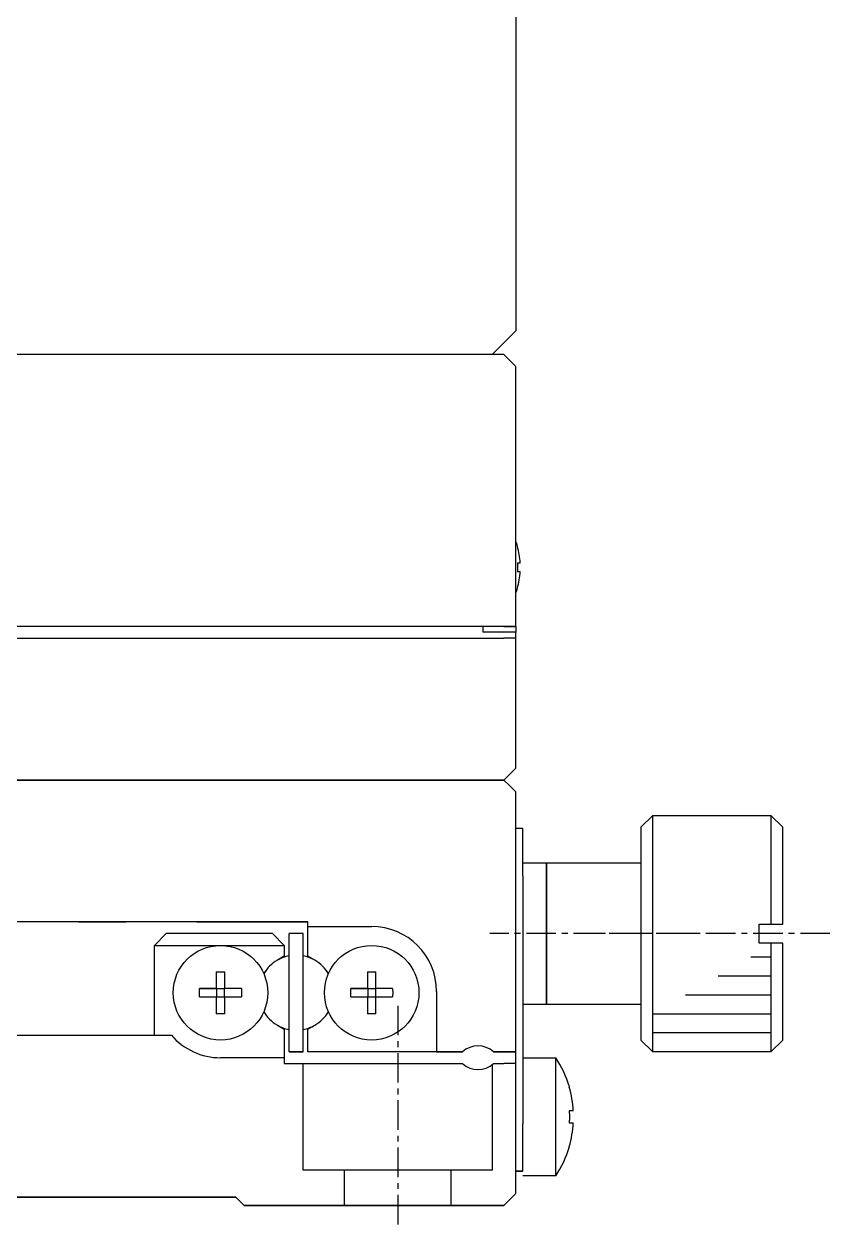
# Model space of a CAD drawing. Extents: x 79 to 327, y 129 to 372.
# Drawn here: x 292.8 to 326.9, y 178.1 to 229 of the extents above; entities that cross this region are included whole.
import ezdxf

# ---------------------------------------------------------------- set-up
doc = ezdxf.new("R2010")
doc.units = 0
doc.linetypes.add('CENTER', pattern=[2, 1.25, -0.25, 0.25, -0.25])
doc.layers.get('0').update_dxf_attribs({"linetype": 'CONTINUOUS'})
doc.layers.add('CENTER', color=1, linetype='CENTER')

msp = doc.modelspace()

# ---------------------------------------------------------------- linework, layer by layer
at = {"color": 7, "linetype": 'CONTINUOUS'}
for p, q in [((313.6, 309.01), (313.6, 216.01)), ((312.6, 215.01), (313.6, 216.01)), ((313.1, 215.01), (244.1, 215.01)), ((313.1, 215.01), (313.35, 214.76)), ((313.6, 214.51), (313.35, 214.76)), ((313.6, 203.51), (313.6, 214.51)), ((313.674, 206.898), (313.67, 206.896)), ((313.674, 206.898), (313.67, 206.896)), ((313.79, 206.19), (313.67, 206.19)), ((313.79, 206.19), (313.67, 206.19)), ((313.67, 205.83), (313.79, 205.83)), ((313.67, 205.123), (313.674, 205.121)), ((313.1, 203.51), (281.55, 203.51)), ((312.2, 203.51), (312.2, 203.26)), ((313.6, 203.51), (312.2, 203.51)), ((313.6, 203.26), (312.2, 203.26)), ((313.6, 203.26), (312.2, 203.26)), ((313.1, 203.51), (313.6, 203.51)), ((313.6, 203.51), (313.6, 203.26)), ((313.6, 203.01), (313.6, 203.26)), ((281.6, 203.01), (313.1, 203.01)), ((313.6, 203.01), (313.1, 203.01)), ((313.6, 197.51), (313.6, 203.01)), ((313.1, 197.01), (313.45, 197.36)), ((313.45, 197.36), (313.1, 197.01)), ((313.35, 197.26), (313.1, 197.01)), ((313.1, 197.01), (313.35, 197.26)), ((313.6, 197.51), (313.35, 197.26)), ((313.35, 197.26), (313.6, 197.51)), ((313.1, 197.01), (244.1, 197.01)), ((244.1, 197.01), (313.1, 197.01)), ((313.1, 197.01), (313.35, 196.76)), ((313.6, 196.51), (313.35, 196.76)), ((313.6, 185.51), (313.6, 196.51)), ((318.9, 195.01), (319.4, 195.51)), ((319.4, 190.51), (319.4, 195.51)), ((319.4, 195.51), (324.4, 195.51)), ((324.4, 195.51), (324.4, 190.91)), ((324.4, 195.51), (324.9, 195.01)), ((313.9, 194.96), (313.6, 194.96)), ((313.9, 192.96), (313.9, 194.96)), ((318.9, 195.01), (318.9, 190.51)), ((324.9, 190.91), (324.9, 195.01)), ((313.9, 193.51), (314.9, 193.51)), ((314.9, 193.51), (314.9, 190.51)), ((314.9, 190.51), (314.9, 193.51)), ((314.9, 193.51), (318.9, 193.51)), ((313.9, 192.96), (313.9, 183.835)), ((304.8, 191.01), (252.4, 191.01)), ((295.1, 191.01), (297.1, 191.01)), ((300.1, 191.01), (304.8, 191.01)), ((304.8, 190.81), (304.8, 191.01)), ((298.8, 190.51), (298.3, 190.01)), ((303.3, 190.51), (298.8, 190.51)), ((303.8, 190.01), (303.3, 190.51)), ((304, 185.51), (304, 190.51)), ((304.6, 190.51), (304, 190.51)), ((304.6, 185.51), (304.6, 190.51)), ((304.8, 189.554), (304.8, 190.81)), ((304.8, 190.81), (307.5, 190.81)), ((304.8, 190.81), (307.5, 190.81)), ((314.9, 190.51), (314.9, 187.51)), ((314.9, 187.51), (314.9, 190.51)), ((318.9, 190.51), (318.9, 186.01)), ((319.4, 185.51), (319.4, 190.51)), ((323.9, 190.91), (324.4, 190.91)), ((323.9, 190.11), (323.9, 190.91)), ((324.4, 190.91), (324.9, 190.91)), ((298.3, 186.21), (298.3, 190.01)), ((298.3, 190.01), (301.1, 190.01)), ((301.1, 190.01), (303.8, 190.01)), ((303.8, 190.01), (303.8, 189.554)), ((324.4, 190.11), (323.9, 190.11)), ((324.9, 190.11), (324.4, 190.11)), ((324.4, 190.11), (324.4, 185.51)), ((324.9, 186.01), (324.9, 190.11)), ((303.8, 189.554), (303.506, 189.384)), ((303.8, 189.554), (303.506, 189.384)), ((305.094, 189.384), (304.8, 189.554)), ((305.094, 189.384), (304.8, 189.554)), ((300.92, 188.896), (300.92, 188.19)), ((301.28, 188.19), (301.28, 188.896)), ((307.32, 188.896), (307.32, 188.19)), ((307.68, 188.19), (307.68, 188.896)), ((300.214, 188.19), (300.92, 188.19)), ((300.92, 188.19), (300.214, 188.19)), ((300.931, 188.179), (300.92, 188.19)), ((301.27, 188.179), (300.931, 188.179)), ((300.931, 188.179), (300.931, 187.84)), ((301.27, 188.179), (301.28, 188.19)), ((301.27, 187.84), (301.27, 188.179)), ((301.987, 188.19), (301.28, 188.19)), ((301.987, 188.19), (301.28, 188.19)), ((306.614, 188.19), (307.32, 188.19)), ((307.32, 188.19), (306.614, 188.19)), ((307.331, 188.179), (307.32, 188.19)), ((307.67, 188.179), (307.331, 188.179)), ((307.331, 188.179), (307.331, 187.84)), ((307.67, 188.179), (307.68, 188.19)), ((307.67, 187.84), (307.67, 188.179)), ((308.387, 188.19), (307.68, 188.19)), ((308.387, 188.19), (307.68, 188.19)), ((310.25, 188.06), (310.25, 185.51)), ((300.214, 187.83), (300.92, 187.83)), ((300.931, 187.84), (300.92, 187.83)), ((300.92, 187.83), (300.92, 187.123)), ((300.931, 187.84), (301.27, 187.84)), ((301.27, 187.84), (301.28, 187.83)), ((301.28, 187.123), (301.28, 187.83)), ((301.28, 187.83), (301.987, 187.83)), ((306.614, 187.83), (307.32, 187.83)), ((307.331, 187.84), (307.32, 187.83)), ((307.32, 187.83), (307.32, 187.123)), ((307.331, 187.84), (307.67, 187.84)), ((307.67, 187.84), (307.68, 187.83)), ((307.68, 187.83), (308.387, 187.83)), ((307.68, 187.123), (307.68, 187.83)), ((314.9, 187.51), (313.9, 187.51)), ((318.9, 187.51), (314.9, 187.51)), ((303.506, 186.635), (303.8, 186.465)), ((303.8, 186.465), (303.8, 185.26)), ((304.8, 186.465), (305.094, 186.635)), ((304.8, 185.51), (304.8, 186.465)), ((258.179, 186.21), (299.021, 186.21)), ((319.4, 185.51), (318.9, 186.01)), ((324.9, 186.01), (324.4, 185.51)), ((304, 185.51), (304.6, 185.51)), ((304.6, 185.51), (304, 185.51)), ((310.25, 185.51), (304.8, 185.51)), ((310.25, 185.51), (304.8, 185.51)), ((310.25, 185.51), (311.339, 185.51)), ((311.339, 185.51), (310.25, 185.51)), ((312.662, 185.51), (313.1, 185.51)), ((313.1, 185.51), (312.662, 185.51)), ((313.6, 185.51), (313.1, 185.51)), ((313.1, 185.51), (313.6, 185.51)), ((313.6, 185.01), (313.6, 185.51)), ((324.4, 185.51), (319.4, 185.51)), ((303.8, 185.26), (301.1, 185.26)), ((303.8, 185.26), (303.8, 185.01)), ((303.8, 185.01), (311.339, 185.01)), ((312.662, 185.01), (313.1, 185.01)), ((313.6, 185.01), (313.1, 185.01)), ((313.6, 179.51), (313.6, 185.01)), ((313.9, 185.26), (315.292, 185.26)), ((315.292, 180.26), (315.292, 185.26)), ((315.87, 184.022), (315.863, 184.018)), ((315.87, 184.022), (315.863, 184.018)), ((313.9, 183.835), (313.9, 182.46)), ((316.035, 183.02), (315.863, 183.02)), ((316.035, 183.02), (315.863, 183.02)), ((313.9, 180.46), (313.9, 182.46)), ((315.863, 182.5), (316.035, 182.5)), ((315.863, 181.501), (315.87, 181.498)), ((313.9, 180.46), (313.6, 180.46)), ((313.6, 180.46), (313.9, 180.46)), ((315.292, 180.26), (313.9, 180.26)), ((301.75, 179.36), (255.45, 179.36)), ((291.3, 179.36), (301.75, 179.36)), ((301.75, 179.36), (302.1, 179.01)), ((302.1, 179.01), (301.75, 179.36)), ((313.6, 179.51), (313.35, 179.26)), ((313.35, 179.26), (313.6, 179.51)), ((313.1, 179.01), (302.1, 179.01)), ((302.1, 179.01), (313.1, 179.01)), ((306.35, 179.01), (310.85, 179.01)), ((306.35, 179.01), (310.85, 179.01)), ((306.35, 179.01), (310.85, 179.01)), ((306.35, 179.01), (310.85, 179.01)), ((313.1, 179.01), (313.35, 179.26)), ((313.35, 179.26), (313.1, 179.01))]:
    msp.add_line(p, q, dxfattribs=at)
at = {"color": 3, "linetype": 'CONTINUOUS'}
for p, q in [((324.4, 189.51), (323.557, 189.51)), ((324.4, 188.71), (322.171, 188.71)), ((324.4, 187.91), (320.786, 187.91)), ((324.4, 187.11), (319.4, 187.11)), ((324.4, 186.31), (319.4, 186.31)), ((304.6, 180.51), (304.6, 185.01)), ((312.6, 184.959), (312.6, 180.51)), ((312.6, 180.51), (304.6, 180.51)), ((306.35, 179.01), (306.35, 180.51)), ((310.85, 180.51), (310.85, 179.01))]:
    msp.add_line(p, q, dxfattribs=at)
at = {"color": 7, "linetype": 'CONTINUOUS'}
for points in [[(313.67, 206.191, 0), (313.67, 206.187, 0), (313.67, 206.185, 0), (313.67, 206.181, 0), (313.67, 206.179, 0), (313.67, 206.177, 0), (313.67, 206.173, 0), (313.671, 206.171, 0), (313.671, 206.167, 0), (313.671, 206.165, 0), (313.671, 206.161, 0), (313.671, 206.159, 0), (313.671, 206.157, 0), (313.671, 206.153, 0), (313.671, 206.151, 0), (313.672, 206.147, 0), (313.672, 206.145, 0), (313.672, 206.143, 0), (313.672, 206.139, 0), (313.672, 206.137, 0), (313.672, 206.133, 0), (313.672, 206.131, 0), (313.672, 206.129, 0), (313.672, 206.125, 0), (313.672, 206.123, 0), (313.673, 206.119, 0), (313.673, 206.117, 0), (313.673, 206.115, 0), (313.673, 206.111, 0), (313.673, 206.109, 0), (313.673, 206.105, 0), (313.673, 206.103, 0), (313.673, 206.101, 0), (313.673, 206.097, 0), (313.673, 206.095, 0), (313.673, 206.091, 0), (313.673, 206.089, 0), (313.673, 206.087, 0), (313.673, 206.083, 0), (313.674, 206.081, 0), (313.674, 206.077, 0), (313.674, 206.075, 0), (313.674, 206.073, 0), (313.674, 206.069, 0), (313.674, 206.067, 0), (313.674, 206.063, 0), (313.674, 206.061, 0), (313.674, 206.057, 0), (313.674, 206.055, 0), (313.674, 206.053, 0), (313.674, 206.049, 0), (313.674, 206.047, 0), (313.674, 206.043, 0), (313.674, 206.041, 0), (313.674, 206.039, 0), (313.674, 206.035, 0), (313.674, 206.033, 0), (313.674, 206.029, 0), (313.674, 206.027, 0), (313.674, 206.025, 0), (313.674, 206.021, 0), (313.674, 206.019, 0), (313.674, 206.015, 0), (313.674, 206.013, 0), (313.674, 206.011, 0), (313.674, 206.007, 0), (313.674, 206.005, 0), (313.674, 206.001, 0), (313.674, 205.999, 0), (313.674, 205.997, 0), (313.674, 205.993, 0), (313.674, 205.991, 0), (313.674, 205.987, 0), (313.674, 205.985, 0), (313.674, 205.981, 0), (313.674, 205.979, 0), (313.674, 205.977, 0), (313.674, 205.973, 0), (313.674, 205.971, 0), (313.674, 205.967, 0), (313.674, 205.965, 0), (313.674, 205.963, 0), (313.674, 205.959, 0), (313.674, 205.957, 0), (313.674, 205.953, 0), (313.674, 205.951, 0), (313.674, 205.949, 0), (313.674, 205.945, 0), (313.674, 205.943, 0), (313.674, 205.939, 0), (313.673, 205.937, 0), (313.673, 205.935, 0), (313.673, 205.931, 0), (313.673, 205.929, 0), (313.673, 205.925, 0), (313.673, 205.923, 0), (313.673, 205.921, 0), (313.673, 205.917, 0), (313.673, 205.915, 0), (313.673, 205.911, 0), (313.673, 205.909, 0), (313.673, 205.905, 0), (313.673, 205.903, 0), (313.673, 205.901, 0), (313.672, 205.897, 0), (313.672, 205.895, 0), (313.672, 205.891, 0), (313.672, 205.889, 0), (313.672, 205.887, 0), (313.672, 205.883, 0), (313.672, 205.881, 0), (313.672, 205.877, 0), (313.672, 205.875, 0), (313.672, 205.873, 0), (313.671, 205.869, 0), (313.671, 205.867, 0), (313.671, 205.863, 0), (313.671, 205.861, 0), (313.671, 205.859, 0), (313.671, 205.855, 0), (313.671, 205.853, 0), (313.671, 205.849, 0), (313.67, 205.847, 0), (313.67, 205.845, 0), (313.67, 205.841, 0), (313.67, 205.839, 0), (313.67, 205.835, 0), (313.67, 205.833, 0), (313.67, 205.831, 0)], [(300.919, 188.896, 0), (300.923, 188.896, 0), (300.925, 188.896, 0), (300.929, 188.896, 0), (300.931, 188.896, 0), (300.933, 188.896, 0), (300.937, 188.896, 0), (300.939, 188.897, 0), (300.943, 188.897, 0), (300.945, 188.897, 0), (300.947, 188.897, 0), (300.951, 188.897, 0), (300.953, 188.897, 0), (300.957, 188.897, 0), (300.959, 188.897, 0), (300.961, 188.897, 0), (300.965, 188.897, 0), (300.967, 188.897, 0), (300.971, 188.897, 0), (300.973, 188.897, 0), (300.975, 188.897, 0), (300.979, 188.897, 0), (300.981, 188.897, 0), (300.985, 188.897, 0), (300.987, 188.897, 0), (300.989, 188.897, 0), (300.993, 188.898, 0), (300.995, 188.898, 0), (300.999, 188.898, 0), (301.001, 188.898, 0), (301.005, 188.898, 0), (301.007, 188.898, 0), (301.009, 188.898, 0), (301.013, 188.898, 0), (301.015, 188.898, 0), (301.019, 188.898, 0), (301.021, 188.898, 0), (301.023, 188.898, 0), (301.027, 188.898, 0), (301.029, 188.898, 0), (301.033, 188.898, 0), (301.035, 188.898, 0), (301.037, 188.898, 0), (301.041, 188.898, 0), (301.043, 188.898, 0), (301.047, 188.898, 0), (301.049, 188.898, 0), (301.051, 188.898, 0), (301.055, 188.898, 0), (301.057, 188.898, 0), (301.061, 188.898, 0), (301.063, 188.898, 0), (301.065, 188.898, 0), (301.069, 188.898, 0), (301.071, 188.898, 0), (301.075, 188.898, 0), (301.077, 188.898, 0), (301.081, 188.898, 0), (301.083, 188.898, 0), (301.085, 188.898, 0), (301.089, 188.898, 0), (301.091, 188.898, 0), (301.095, 188.898, 0), (301.097, 188.898, 0), (301.099, 188.898, 0), (301.103, 188.898, 0), (301.105, 188.898, 0), (301.109, 188.898, 0), (301.111, 188.898, 0), (301.113, 188.898, 0), (301.117, 188.898, 0), (301.119, 188.898, 0), (301.123, 188.898, 0), (301.125, 188.898, 0), (301.127, 188.898, 0), (301.131, 188.898, 0), (301.133, 188.898, 0), (301.137, 188.898, 0), (301.139, 188.898, 0), (301.141, 188.898, 0), (301.145, 188.898, 0), (301.147, 188.898, 0), (301.151, 188.898, 0), (301.153, 188.898, 0), (301.155, 188.898, 0), (301.159, 188.898, 0), (301.161, 188.898, 0), (301.165, 188.898, 0), (301.167, 188.898, 0), (301.171, 188.898, 0), (301.173, 188.898, 0), (301.175, 188.898, 0), (301.179, 188.898, 0), (301.181, 188.898, 0), (301.185, 188.898, 0), (301.187, 188.898, 0), (301.189, 188.898, 0), (301.193, 188.898, 0), (301.195, 188.898, 0), (301.199, 188.898, 0), (301.201, 188.898, 0), (301.203, 188.898, 0), (301.207, 188.898, 0), (301.209, 188.897, 0), (301.213, 188.897, 0), (301.215, 188.897, 0), (301.217, 188.897, 0), (301.221, 188.897, 0), (301.223, 188.897, 0), (301.227, 188.897, 0), (301.229, 188.897, 0), (301.231, 188.897, 0), (301.235, 188.897, 0), (301.237, 188.897, 0), (301.241, 188.897, 0), (301.243, 188.897, 0), (301.245, 188.897, 0), (301.249, 188.897, 0), (301.251, 188.897, 0), (301.255, 188.897, 0), (301.257, 188.897, 0), (301.261, 188.897, 0), (301.263, 188.896, 0), (301.265, 188.896, 0), (301.269, 188.896, 0), (301.271, 188.896, 0), (301.275, 188.896, 0), (301.277, 188.896, 0), (301.279, 188.896, 0)], [(307.319, 188.896, 0), (307.323, 188.896, 0), (307.325, 188.896, 0), (307.329, 188.896, 0), (307.331, 188.896, 0), (307.333, 188.896, 0), (307.337, 188.896, 0), (307.339, 188.897, 0), (307.343, 188.897, 0), (307.345, 188.897, 0), (307.347, 188.897, 0), (307.351, 188.897, 0), (307.353, 188.897, 0), (307.357, 188.897, 0), (307.359, 188.897, 0), (307.361, 188.897, 0), (307.365, 188.897, 0), (307.367, 188.897, 0), (307.371, 188.897, 0), (307.373, 188.897, 0), (307.375, 188.897, 0), (307.379, 188.897, 0), (307.381, 188.897, 0), (307.385, 188.897, 0), (307.387, 188.897, 0), (307.389, 188.897, 0), (307.393, 188.898, 0), (307.395, 188.898, 0), (307.399, 188.898, 0), (307.401, 188.898, 0), (307.405, 188.898, 0), (307.407, 188.898, 0), (307.409, 188.898, 0), (307.413, 188.898, 0), (307.415, 188.898, 0), (307.419, 188.898, 0), (307.421, 188.898, 0), (307.423, 188.898, 0), (307.427, 188.898, 0), (307.429, 188.898, 0), (307.433, 188.898, 0), (307.435, 188.898, 0), (307.437, 188.898, 0), (307.441, 188.898, 0), (307.443, 188.898, 0), (307.447, 188.898, 0), (307.449, 188.898, 0), (307.451, 188.898, 0), (307.455, 188.898, 0), (307.457, 188.898, 0), (307.461, 188.898, 0), (307.463, 188.898, 0), (307.465, 188.898, 0), (307.469, 188.898, 0), (307.471, 188.898, 0), (307.475, 188.898, 0), (307.477, 188.898, 0), (307.481, 188.898, 0), (307.483, 188.898, 0), (307.485, 188.898, 0), (307.489, 188.898, 0), (307.491, 188.898, 0), (307.495, 188.898, 0), (307.497, 188.898, 0), (307.499, 188.898, 0), (307.503, 188.898, 0), (307.505, 188.898, 0), (307.509, 188.898, 0), (307.511, 188.898, 0), (307.513, 188.898, 0), (307.517, 188.898, 0), (307.519, 188.898, 0), (307.523, 188.898, 0), (307.525, 188.898, 0), (307.527, 188.898, 0), (307.531, 188.898, 0), (307.533, 188.898, 0), (307.537, 188.898, 0), (307.539, 188.898, 0), (307.541, 188.898, 0), (307.545, 188.898, 0), (307.547, 188.898, 0), (307.551, 188.898, 0), (307.553, 188.898, 0), (307.555, 188.898, 0), (307.559, 188.898, 0), (307.561, 188.898, 0), (307.565, 188.898, 0), (307.567, 188.898, 0), (307.571, 188.898, 0), (307.573, 188.898, 0), (307.575, 188.898, 0), (307.579, 188.898, 0), (307.581, 188.898, 0), (307.585, 188.898, 0), (307.587, 188.898, 0), (307.589, 188.898, 0), (307.593, 188.898, 0), (307.595, 188.898, 0), (307.599, 188.898, 0), (307.601, 188.898, 0), (307.603, 188.898, 0), (307.607, 188.898, 0), (307.609, 188.897, 0), (307.613, 188.897, 0), (307.615, 188.897, 0), (307.617, 188.897, 0), (307.621, 188.897, 0), (307.623, 188.897, 0), (307.627, 188.897, 0), (307.629, 188.897, 0), (307.631, 188.897, 0), (307.635, 188.897, 0), (307.637, 188.897, 0), (307.641, 188.897, 0), (307.643, 188.897, 0), (307.645, 188.897, 0), (307.649, 188.897, 0), (307.651, 188.897, 0), (307.655, 188.897, 0), (307.657, 188.897, 0), (307.661, 188.897, 0), (307.663, 188.896, 0), (307.665, 188.896, 0), (307.669, 188.896, 0), (307.671, 188.896, 0), (307.675, 188.896, 0), (307.677, 188.896, 0), (307.679, 188.896, 0)], [(300.213, 187.83, 0), (300.213, 187.833, 0), (300.213, 187.835, 0), (300.213, 187.838, 0), (300.213, 187.841, 0), (300.213, 187.844, 0), (300.213, 187.847, 0), (300.213, 187.849, 0), (300.213, 187.852, 0), (300.213, 187.855, 0), (300.213, 187.858, 0), (300.213, 187.861, 0), (300.213, 187.863, 0), (300.213, 187.866, 0), (300.213, 187.869, 0), (300.213, 187.872, 0), (300.213, 187.875, 0), (300.213, 187.877, 0), (300.213, 187.88, 0), (300.213, 187.883, 0), (300.213, 187.886, 0), (300.213, 187.889, 0), (300.213, 187.892, 0), (300.213, 187.894, 0), (300.211, 187.897, 0), (300.211, 187.9, 0), (300.211, 187.903, 0), (300.211, 187.906, 0), (300.211, 187.908, 0), (300.211, 187.911, 0), (300.211, 187.914, 0), (300.211, 187.917, 0), (300.211, 187.92, 0), (300.211, 187.922, 0), (300.211, 187.925, 0), (300.211, 187.928, 0), (300.211, 187.931, 0), (300.211, 187.934, 0), (300.211, 187.937, 0), (300.211, 187.939, 0), (300.211, 187.942, 0), (300.211, 187.945, 0), (300.211, 187.948, 0), (300.211, 187.951, 0), (300.211, 187.953, 0), (300.211, 187.956, 0), (300.211, 187.959, 0), (300.211, 187.962, 0), (300.211, 187.965, 0), (300.211, 187.967, 0), (300.211, 187.97, 0), (300.211, 187.973, 0), (300.211, 187.976, 0), (300.211, 187.979, 0), (300.211, 187.982, 0), (300.211, 187.984, 0), (300.211, 187.987, 0), (300.211, 187.99, 0), (300.211, 187.993, 0), (300.211, 187.996, 0), (300.211, 187.998, 0), (300.211, 188.001, 0), (300.211, 188.004, 0), (300.211, 188.007, 0), (300.211, 188.01, 0), (300.211, 188.013, 0), (300.211, 188.015, 0), (300.211, 188.018, 0), (300.211, 188.021, 0), (300.211, 188.024, 0), (300.211, 188.027, 0), (300.211, 188.029, 0), (300.211, 188.032, 0), (300.211, 188.035, 0), (300.211, 188.038, 0), (300.211, 188.041, 0), (300.211, 188.043, 0), (300.211, 188.046, 0), (300.211, 188.049, 0), (300.211, 188.052, 0), (300.211, 188.055, 0), (300.211, 188.058, 0), (300.211, 188.06, 0), (300.211, 188.063, 0), (300.211, 188.066, 0), (300.211, 188.069, 0), (300.211, 188.072, 0), (300.211, 188.074, 0), (300.211, 188.077, 0), (300.211, 188.08, 0), (300.211, 188.083, 0), (300.211, 188.086, 0), (300.211, 188.088, 0), (300.211, 188.091, 0), (300.211, 188.094, 0), (300.211, 188.097, 0), (300.211, 188.1, 0), (300.211, 188.103, 0), (300.211, 188.105, 0), (300.211, 188.108, 0), (300.211, 188.111, 0), (300.211, 188.114, 0), (300.211, 188.117, 0), (300.211, 188.119, 0), (300.211, 188.122, 0), (300.213, 188.125, 0), (300.213, 188.128, 0), (300.213, 188.131, 0), (300.213, 188.133, 0), (300.213, 188.136, 0), (300.213, 188.139, 0), (300.213, 188.142, 0), (300.213, 188.145, 0), (300.213, 188.148, 0), (300.213, 188.15, 0), (300.213, 188.153, 0), (300.213, 188.156, 0), (300.213, 188.159, 0), (300.213, 188.162, 0), (300.213, 188.164, 0), (300.213, 188.167, 0), (300.213, 188.17, 0), (300.213, 188.173, 0), (300.213, 188.176, 0), (300.213, 188.178, 0), (300.213, 188.181, 0), (300.213, 188.184, 0), (300.213, 188.187, 0), (300.213, 188.19, 0)], [(301.987, 188.19, 0), (301.987, 188.187, 0), (301.987, 188.184, 0), (301.987, 188.181, 0), (301.987, 188.178, 0), (301.987, 188.176, 0), (301.987, 188.173, 0), (301.987, 188.17, 0), (301.987, 188.167, 0), (301.987, 188.164, 0), (301.987, 188.162, 0), (301.987, 188.159, 0), (301.987, 188.156, 0), (301.987, 188.153, 0), (301.987, 188.15, 0), (301.987, 188.148, 0), (301.987, 188.145, 0), (301.987, 188.142, 0), (301.987, 188.139, 0), (301.987, 188.136, 0), (301.987, 188.133, 0), (301.987, 188.131, 0), (301.987, 188.128, 0), (301.987, 188.125, 0), (301.987, 188.122, 0), (301.987, 188.119, 0), (301.987, 188.117, 0), (301.987, 188.114, 0), (301.987, 188.111, 0), (301.987, 188.108, 0), (301.987, 188.105, 0), (301.987, 188.103, 0), (301.987, 188.1, 0), (301.987, 188.097, 0), (301.987, 188.094, 0), (301.987, 188.091, 0), (301.987, 188.088, 0), (301.987, 188.086, 0), (301.987, 188.083, 0), (301.987, 188.08, 0), (301.989, 188.077, 0), (301.989, 188.074, 0), (301.989, 188.072, 0), (301.989, 188.069, 0), (301.989, 188.066, 0), (301.989, 188.063, 0), (301.989, 188.06, 0), (301.989, 188.058, 0), (301.989, 188.055, 0), (301.989, 188.052, 0), (301.989, 188.049, 0), (301.989, 188.046, 0), (301.989, 188.043, 0), (301.989, 188.041, 0), (301.989, 188.038, 0), (301.989, 188.035, 0), (301.989, 188.032, 0), (301.989, 188.029, 0), (301.989, 188.027, 0), (301.989, 188.024, 0), (301.989, 188.021, 0), (301.989, 188.018, 0), (301.989, 188.015, 0), (301.989, 188.013, 0), (301.989, 188.01, 0), (301.989, 188.007, 0), (301.989, 188.004, 0), (301.989, 188.001, 0), (301.989, 187.998, 0), (301.989, 187.996, 0), (301.989, 187.993, 0), (301.989, 187.99, 0), (301.989, 187.987, 0), (301.989, 187.984, 0), (301.989, 187.982, 0), (301.989, 187.979, 0), (301.989, 187.976, 0), (301.989, 187.973, 0), (301.989, 187.97, 0), (301.989, 187.967, 0), (301.989, 187.965, 0), (301.989, 187.962, 0), (301.989, 187.959, 0), (301.989, 187.956, 0), (301.989, 187.953, 0), (301.989, 187.951, 0), (301.989, 187.948, 0), (301.989, 187.945, 0), (301.989, 187.942, 0), (301.987, 187.939, 0), (301.987, 187.937, 0), (301.987, 187.934, 0), (301.987, 187.931, 0), (301.987, 187.928, 0), (301.987, 187.925, 0), (301.987, 187.922, 0), (301.987, 187.92, 0), (301.987, 187.917, 0), (301.987, 187.914, 0), (301.987, 187.911, 0), (301.987, 187.908, 0), (301.987, 187.906, 0), (301.987, 187.903, 0), (301.987, 187.9, 0), (301.987, 187.897, 0), (301.987, 187.894, 0), (301.987, 187.892, 0), (301.987, 187.889, 0), (301.987, 187.886, 0), (301.987, 187.883, 0), (301.987, 187.88, 0), (301.987, 187.877, 0), (301.987, 187.875, 0), (301.987, 187.872, 0), (301.987, 187.869, 0), (301.987, 187.866, 0), (301.987, 187.863, 0), (301.987, 187.861, 0), (301.987, 187.858, 0), (301.987, 187.855, 0), (301.987, 187.852, 0), (301.987, 187.849, 0), (301.987, 187.847, 0), (301.987, 187.844, 0), (301.987, 187.841, 0), (301.987, 187.838, 0), (301.987, 187.835, 0), (301.987, 187.833, 0), (301.987, 187.83, 0)], [(306.613, 187.83, 0), (306.613, 187.833, 0), (306.613, 187.835, 0), (306.613, 187.838, 0), (306.613, 187.841, 0), (306.613, 187.844, 0), (306.613, 187.847, 0), (306.613, 187.849, 0), (306.613, 187.852, 0), (306.613, 187.855, 0), (306.613, 187.858, 0), (306.613, 187.861, 0), (306.613, 187.863, 0), (306.613, 187.866, 0), (306.613, 187.869, 0), (306.613, 187.872, 0), (306.613, 187.875, 0), (306.613, 187.877, 0), (306.613, 187.88, 0), (306.613, 187.883, 0), (306.613, 187.886, 0), (306.613, 187.889, 0), (306.613, 187.892, 0), (306.613, 187.894, 0), (306.611, 187.897, 0), (306.611, 187.9, 0), (306.611, 187.903, 0), (306.611, 187.906, 0), (306.611, 187.908, 0), (306.611, 187.911, 0), (306.611, 187.914, 0), (306.611, 187.917, 0), (306.611, 187.92, 0), (306.611, 187.922, 0), (306.611, 187.925, 0), (306.611, 187.928, 0), (306.611, 187.931, 0), (306.611, 187.934, 0), (306.611, 187.937, 0), (306.611, 187.939, 0), (306.611, 187.942, 0), (306.611, 187.945, 0), (306.611, 187.948, 0), (306.611, 187.951, 0), (306.611, 187.953, 0), (306.611, 187.956, 0), (306.611, 187.959, 0), (306.611, 187.962, 0), (306.611, 187.965, 0), (306.611, 187.967, 0), (306.611, 187.97, 0), (306.611, 187.973, 0), (306.611, 187.976, 0), (306.611, 187.979, 0), (306.611, 187.982, 0), (306.611, 187.984, 0), (306.611, 187.987, 0), (306.611, 187.99, 0), (306.611, 187.993, 0), (306.611, 187.996, 0), (306.611, 187.998, 0), (306.611, 188.001, 0), (306.611, 188.004, 0), (306.611, 188.007, 0), (306.611, 188.01, 0), (306.611, 188.013, 0), (306.611, 188.015, 0), (306.611, 188.018, 0), (306.611, 188.021, 0), (306.611, 188.024, 0), (306.611, 188.027, 0), (306.611, 188.029, 0), (306.611, 188.032, 0), (306.611, 188.035, 0), (306.611, 188.038, 0), (306.611, 188.041, 0), (306.611, 188.043, 0), (306.611, 188.046, 0), (306.611, 188.049, 0), (306.611, 188.052, 0), (306.611, 188.055, 0), (306.611, 188.058, 0), (306.611, 188.06, 0), (306.611, 188.063, 0), (306.611, 188.066, 0), (306.611, 188.069, 0), (306.611, 188.072, 0), (306.611, 188.074, 0), (306.611, 188.077, 0), (306.611, 188.08, 0), (306.611, 188.083, 0), (306.611, 188.086, 0), (306.611, 188.088, 0), (306.611, 188.091, 0), (306.611, 188.094, 0), (306.611, 188.097, 0), (306.611, 188.1, 0), (306.611, 188.103, 0), (306.611, 188.105, 0), (306.611, 188.108, 0), (306.611, 188.111, 0), (306.611, 188.114, 0), (306.611, 188.117, 0), (306.611, 188.119, 0), (306.611, 188.122, 0), (306.613, 188.125, 0), (306.613, 188.128, 0), (306.613, 188.131, 0), (306.613, 188.133, 0), (306.613, 188.136, 0), (306.613, 188.139, 0), (306.613, 188.142, 0), (306.613, 188.145, 0), (306.613, 188.148, 0), (306.613, 188.15, 0), (306.613, 188.153, 0), (306.613, 188.156, 0), (306.613, 188.159, 0), (306.613, 188.162, 0), (306.613, 188.164, 0), (306.613, 188.167, 0), (306.613, 188.17, 0), (306.613, 188.173, 0), (306.613, 188.176, 0), (306.613, 188.178, 0), (306.613, 188.181, 0), (306.613, 188.184, 0), (306.613, 188.187, 0), (306.613, 188.19, 0)], [(308.387, 188.19, 0), (308.387, 188.187, 0), (308.387, 188.184, 0), (308.387, 188.181, 0), (308.387, 188.178, 0), (308.387, 188.176, 0), (308.387, 188.173, 0), (308.387, 188.17, 0), (308.387, 188.167, 0), (308.387, 188.164, 0), (308.387, 188.162, 0), (308.387, 188.159, 0), (308.387, 188.156, 0), (308.387, 188.153, 0), (308.387, 188.15, 0), (308.387, 188.148, 0), (308.387, 188.145, 0), (308.387, 188.142, 0), (308.387, 188.139, 0), (308.387, 188.136, 0), (308.387, 188.133, 0), (308.387, 188.131, 0), (308.387, 188.128, 0), (308.387, 188.125, 0), (308.387, 188.122, 0), (308.387, 188.119, 0), (308.387, 188.117, 0), (308.387, 188.114, 0), (308.387, 188.111, 0), (308.387, 188.108, 0), (308.387, 188.105, 0), (308.387, 188.103, 0), (308.387, 188.1, 0), (308.387, 188.097, 0), (308.387, 188.094, 0), (308.387, 188.091, 0), (308.387, 188.088, 0), (308.387, 188.086, 0), (308.387, 188.083, 0), (308.387, 188.08, 0), (308.389, 188.077, 0), (308.389, 188.074, 0), (308.389, 188.072, 0), (308.389, 188.069, 0), (308.389, 188.066, 0), (308.389, 188.063, 0), (308.389, 188.06, 0), (308.389, 188.058, 0), (308.389, 188.055, 0), (308.389, 188.052, 0), (308.389, 188.049, 0), (308.389, 188.046, 0), (308.389, 188.043, 0), (308.389, 188.041, 0), (308.389, 188.038, 0), (308.389, 188.035, 0), (308.389, 188.032, 0), (308.389, 188.029, 0), (308.389, 188.027, 0), (308.389, 188.024, 0), (308.389, 188.021, 0), (308.389, 188.018, 0), (308.389, 188.015, 0), (308.389, 188.013, 0), (308.389, 188.01, 0), (308.389, 188.007, 0), (308.389, 188.004, 0), (308.389, 188.001, 0), (308.389, 187.998, 0), (308.389, 187.996, 0), (308.389, 187.993, 0), (308.389, 187.99, 0), (308.389, 187.987, 0), (308.389, 187.984, 0), (308.389, 187.982, 0), (308.389, 187.979, 0), (308.389, 187.976, 0), (308.389, 187.973, 0), (308.389, 187.97, 0), (308.389, 187.967, 0), (308.389, 187.965, 0), (308.389, 187.962, 0), (308.389, 187.959, 0), (308.389, 187.956, 0), (308.389, 187.953, 0), (308.389, 187.951, 0), (308.389, 187.948, 0), (308.389, 187.945, 0), (308.389, 187.942, 0), (308.387, 187.939, 0), (308.387, 187.937, 0), (308.387, 187.934, 0), (308.387, 187.931, 0), (308.387, 187.928, 0), (308.387, 187.925, 0), (308.387, 187.922, 0), (308.387, 187.92, 0), (308.387, 187.917, 0), (308.387, 187.914, 0), (308.387, 187.911, 0), (308.387, 187.908, 0), (308.387, 187.906, 0), (308.387, 187.903, 0), (308.387, 187.9, 0), (308.387, 187.897, 0), (308.387, 187.894, 0), (308.387, 187.892, 0), (308.387, 187.889, 0), (308.387, 187.886, 0), (308.387, 187.883, 0), (308.387, 187.88, 0), (308.387, 187.877, 0), (308.387, 187.875, 0), (308.387, 187.872, 0), (308.387, 187.869, 0), (308.387, 187.866, 0), (308.387, 187.863, 0), (308.387, 187.861, 0), (308.387, 187.858, 0), (308.387, 187.855, 0), (308.387, 187.852, 0), (308.387, 187.849, 0), (308.387, 187.847, 0), (308.387, 187.844, 0), (308.387, 187.841, 0), (308.387, 187.838, 0), (308.387, 187.835, 0), (308.387, 187.833, 0), (308.387, 187.83, 0)], [(301.279, 187.123, 0), (301.277, 187.123, 0), (301.275, 187.123, 0), (301.271, 187.123, 0), (301.269, 187.123, 0), (301.265, 187.123, 0), (301.263, 187.123, 0), (301.261, 187.123, 0), (301.257, 187.123, 0), (301.255, 187.123, 0), (301.251, 187.123, 0), (301.249, 187.123, 0), (301.245, 187.123, 0), (301.243, 187.123, 0), (301.241, 187.122, 0), (301.237, 187.122, 0), (301.235, 187.122, 0), (301.231, 187.122, 0), (301.229, 187.122, 0), (301.227, 187.122, 0), (301.223, 187.122, 0), (301.221, 187.122, 0), (301.217, 187.122, 0), (301.215, 187.122, 0), (301.213, 187.122, 0), (301.209, 187.122, 0), (301.207, 187.122, 0), (301.203, 187.122, 0), (301.201, 187.122, 0), (301.199, 187.122, 0), (301.195, 187.122, 0), (301.193, 187.122, 0), (301.189, 187.122, 0), (301.187, 187.122, 0), (301.185, 187.122, 0), (301.181, 187.122, 0), (301.179, 187.122, 0), (301.175, 187.121, 0), (301.173, 187.121, 0), (301.171, 187.121, 0), (301.167, 187.121, 0), (301.165, 187.121, 0), (301.161, 187.121, 0), (301.159, 187.121, 0), (301.155, 187.121, 0), (301.153, 187.121, 0), (301.151, 187.121, 0), (301.147, 187.121, 0), (301.145, 187.121, 0), (301.141, 187.121, 0), (301.139, 187.121, 0), (301.137, 187.121, 0), (301.133, 187.121, 0), (301.131, 187.121, 0), (301.127, 187.121, 0), (301.125, 187.121, 0), (301.123, 187.121, 0), (301.119, 187.121, 0), (301.117, 187.121, 0), (301.113, 187.121, 0), (301.111, 187.121, 0), (301.109, 187.121, 0), (301.105, 187.121, 0), (301.103, 187.121, 0), (301.099, 187.121, 0), (301.097, 187.121, 0), (301.095, 187.121, 0), (301.091, 187.121, 0), (301.089, 187.121, 0), (301.085, 187.121, 0), (301.083, 187.121, 0), (301.081, 187.121, 0), (301.077, 187.121, 0), (301.075, 187.121, 0), (301.071, 187.121, 0), (301.069, 187.121, 0), (301.065, 187.121, 0), (301.063, 187.121, 0), (301.061, 187.121, 0), (301.057, 187.121, 0), (301.055, 187.121, 0), (301.051, 187.121, 0), (301.049, 187.121, 0), (301.047, 187.121, 0), (301.043, 187.121, 0), (301.041, 187.121, 0), (301.037, 187.121, 0), (301.035, 187.121, 0), (301.033, 187.121, 0), (301.029, 187.121, 0), (301.027, 187.121, 0), (301.023, 187.121, 0), (301.021, 187.122, 0), (301.019, 187.122, 0), (301.015, 187.122, 0), (301.013, 187.122, 0), (301.009, 187.122, 0), (301.007, 187.122, 0), (301.005, 187.122, 0), (301.001, 187.122, 0), (300.999, 187.122, 0), (300.995, 187.122, 0), (300.993, 187.122, 0), (300.989, 187.122, 0), (300.987, 187.122, 0), (300.985, 187.122, 0), (300.981, 187.122, 0), (300.979, 187.122, 0), (300.975, 187.122, 0), (300.973, 187.122, 0), (300.971, 187.122, 0), (300.967, 187.122, 0), (300.965, 187.122, 0), (300.961, 187.122, 0), (300.959, 187.122, 0), (300.957, 187.123, 0), (300.953, 187.123, 0), (300.951, 187.123, 0), (300.947, 187.123, 0), (300.945, 187.123, 0), (300.943, 187.123, 0), (300.939, 187.123, 0), (300.937, 187.123, 0), (300.933, 187.123, 0), (300.931, 187.123, 0), (300.929, 187.123, 0), (300.925, 187.123, 0), (300.923, 187.123, 0), (300.919, 187.123, 0)], [(307.679, 187.123, 0), (307.677, 187.123, 0), (307.675, 187.123, 0), (307.671, 187.123, 0), (307.669, 187.123, 0), (307.665, 187.123, 0), (307.663, 187.123, 0), (307.661, 187.123, 0), (307.657, 187.123, 0), (307.655, 187.123, 0), (307.651, 187.123, 0), (307.649, 187.123, 0), (307.645, 187.123, 0), (307.643, 187.123, 0), (307.641, 187.122, 0), (307.637, 187.122, 0), (307.635, 187.122, 0), (307.631, 187.122, 0), (307.629, 187.122, 0), (307.627, 187.122, 0), (307.623, 187.122, 0), (307.621, 187.122, 0), (307.617, 187.122, 0), (307.615, 187.122, 0), (307.613, 187.122, 0), (307.609, 187.122, 0), (307.607, 187.122, 0), (307.603, 187.122, 0), (307.601, 187.122, 0), (307.599, 187.122, 0), (307.595, 187.122, 0), (307.593, 187.122, 0), (307.589, 187.122, 0), (307.587, 187.122, 0), (307.585, 187.122, 0), (307.581, 187.122, 0), (307.579, 187.122, 0), (307.575, 187.121, 0), (307.573, 187.121, 0), (307.571, 187.121, 0), (307.567, 187.121, 0), (307.565, 187.121, 0), (307.561, 187.121, 0), (307.559, 187.121, 0), (307.555, 187.121, 0), (307.553, 187.121, 0), (307.551, 187.121, 0), (307.547, 187.121, 0), (307.545, 187.121, 0), (307.541, 187.121, 0), (307.539, 187.121, 0), (307.537, 187.121, 0), (307.533, 187.121, 0), (307.531, 187.121, 0), (307.527, 187.121, 0), (307.525, 187.121, 0), (307.523, 187.121, 0), (307.519, 187.121, 0), (307.517, 187.121, 0), (307.513, 187.121, 0), (307.511, 187.121, 0), (307.509, 187.121, 0), (307.505, 187.121, 0), (307.503, 187.121, 0), (307.499, 187.121, 0), (307.497, 187.121, 0), (307.495, 187.121, 0), (307.491, 187.121, 0), (307.489, 187.121, 0), (307.485, 187.121, 0), (307.483, 187.121, 0), (307.481, 187.121, 0), (307.477, 187.121, 0), (307.475, 187.121, 0), (307.471, 187.121, 0), (307.469, 187.121, 0), (307.465, 187.121, 0), (307.463, 187.121, 0), (307.461, 187.121, 0), (307.457, 187.121, 0), (307.455, 187.121, 0), (307.451, 187.121, 0), (307.449, 187.121, 0), (307.447, 187.121, 0), (307.443, 187.121, 0), (307.441, 187.121, 0), (307.437, 187.121, 0), (307.435, 187.121, 0), (307.433, 187.121, 0), (307.429, 187.121, 0), (307.427, 187.121, 0), (307.423, 187.121, 0), (307.421, 187.122, 0), (307.419, 187.122, 0), (307.415, 187.122, 0), (307.413, 187.122, 0), (307.409, 187.122, 0), (307.407, 187.122, 0), (307.405, 187.122, 0), (307.401, 187.122, 0), (307.399, 187.122, 0), (307.395, 187.122, 0), (307.393, 187.122, 0), (307.389, 187.122, 0), (307.387, 187.122, 0), (307.385, 187.122, 0), (307.381, 187.122, 0), (307.379, 187.122, 0), (307.375, 187.122, 0), (307.373, 187.122, 0), (307.371, 187.122, 0), (307.367, 187.122, 0), (307.365, 187.122, 0), (307.361, 187.122, 0), (307.359, 187.122, 0), (307.357, 187.123, 0), (307.353, 187.123, 0), (307.351, 187.123, 0), (307.347, 187.123, 0), (307.345, 187.123, 0), (307.343, 187.123, 0), (307.339, 187.123, 0), (307.337, 187.123, 0), (307.333, 187.123, 0), (307.331, 187.123, 0), (307.329, 187.123, 0), (307.325, 187.123, 0), (307.323, 187.123, 0), (307.319, 187.123, 0)], [(315.863, 183.02, 0), (315.863, 183.016, 0), (315.863, 183.012, 0), (315.863, 183.008, 0), (315.864, 183.003, 0), (315.864, 182.999, 0), (315.864, 182.995, 0), (315.864, 182.991, 0), (315.864, 182.987, 0), (315.864, 182.983, 0), (315.865, 182.979, 0), (315.865, 182.975, 0), (315.865, 182.971, 0), (315.865, 182.967, 0), (315.865, 182.963, 0), (315.866, 182.959, 0), (315.866, 182.955, 0), (315.866, 182.951, 0), (315.866, 182.947, 0), (315.866, 182.943, 0), (315.866, 182.939, 0), (315.866, 182.934, 0), (315.867, 182.93, 0), (315.867, 182.926, 0), (315.867, 182.922, 0), (315.867, 182.918, 0), (315.867, 182.914, 0), (315.867, 182.91, 0), (315.867, 182.906, 0), (315.868, 182.902, 0), (315.868, 182.898, 0), (315.868, 182.894, 0), (315.868, 182.89, 0), (315.868, 182.886, 0), (315.868, 182.882, 0), (315.868, 182.878, 0), (315.868, 182.873, 0), (315.868, 182.869, 0), (315.868, 182.865, 0), (315.869, 182.861, 0), (315.869, 182.857, 0), (315.869, 182.853, 0), (315.869, 182.849, 0), (315.869, 182.845, 0), (315.869, 182.841, 0), (315.869, 182.837, 0), (315.869, 182.833, 0), (315.869, 182.829, 0), (315.869, 182.825, 0), (315.869, 182.821, 0), (315.869, 182.817, 0), (315.869, 182.813, 0), (315.869, 182.808, 0), (315.869, 182.804, 0), (315.869, 182.8, 0), (315.869, 182.796, 0), (315.869, 182.792, 0), (315.869, 182.788, 0), (315.869, 182.784, 0), (315.87, 182.78, 0), (315.87, 182.776, 0), (315.87, 182.772, 0), (315.87, 182.768, 0), (315.87, 182.764, 0), (315.87, 182.76, 0), (315.87, 182.756, 0), (315.87, 182.752, 0), (315.87, 182.748, 0), (315.87, 182.743, 0), (315.87, 182.739, 0), (315.869, 182.735, 0), (315.869, 182.731, 0), (315.869, 182.727, 0), (315.869, 182.723, 0), (315.869, 182.719, 0), (315.869, 182.715, 0), (315.869, 182.711, 0), (315.869, 182.707, 0), (315.869, 182.703, 0), (315.869, 182.699, 0), (315.869, 182.695, 0), (315.869, 182.691, 0), (315.869, 182.687, 0), (315.869, 182.682, 0), (315.869, 182.678, 0), (315.869, 182.674, 0), (315.869, 182.67, 0), (315.869, 182.666, 0), (315.869, 182.662, 0), (315.869, 182.658, 0), (315.868, 182.654, 0), (315.868, 182.65, 0), (315.868, 182.646, 0), (315.868, 182.642, 0), (315.868, 182.638, 0), (315.868, 182.634, 0), (315.868, 182.63, 0), (315.868, 182.626, 0), (315.868, 182.622, 0), (315.868, 182.617, 0), (315.867, 182.613, 0), (315.867, 182.609, 0), (315.867, 182.605, 0), (315.867, 182.601, 0), (315.867, 182.597, 0), (315.867, 182.593, 0), (315.867, 182.589, 0), (315.866, 182.585, 0), (315.866, 182.581, 0), (315.866, 182.577, 0), (315.866, 182.573, 0), (315.866, 182.569, 0), (315.866, 182.565, 0), (315.866, 182.561, 0), (315.865, 182.557, 0), (315.865, 182.552, 0), (315.865, 182.548, 0), (315.865, 182.544, 0), (315.865, 182.54, 0), (315.864, 182.536, 0), (315.864, 182.532, 0), (315.864, 182.528, 0), (315.864, 182.524, 0), (315.864, 182.52, 0), (315.864, 182.516, 0), (315.863, 182.512, 0), (315.863, 182.508, 0), (315.863, 182.504, 0), (315.863, 182.5, 0)]]:
    msp.add_polyline3d(points, dxfattribs=at)
for centre in [(301.1, 188.01), (307.5, 188.01)]:
    msp.add_circle(centre, 2, dxfattribs=at)
for centre, radius, start, end in [((310.6, 206.01), 3.2, 16.1225, 20.3641), ((310.6, 206.01), 3.195, 3.2297, 16.1067), ((310.6, 206.01), 3.195, 343.8933, 356.7703), ((310.6, 206.01), 3.2, 339.6359, 343.8775), ((307.5, 188.06), 2.75, 0, 90), ((304.3, 188.01), 1.588, 100.893, 120), ((304.3, 188.01), 1.588, 60, 79.1069), ((304.415, 187.895), 1.75, 134.9956, 148.1135), ((304.3, 188.01), 1.588, 135, 149.5667), ((304.3, 188.01), 1.588, 120, 135), ((304.3, 188.01), 1.588, 45, 60), ((304.185, 187.895), 1.75, 31.8865, 45.0044), ((304.3, 188.01), 1.588, 30.4332, 45), ((304.415, 188.125), 1.75, 211.8865, 225.0044), ((304.3, 188.01), 1.588, 210.4333, 225), ((304.3, 188.01), 1.588, 315, 329.5668), ((304.185, 188.125), 1.75, 314.9956, 328.1135), ((304.3, 188.01), 1.588, 225, 240), ((304.3, 188.01), 1.588, 240, 259.107), ((304.3, 188.01), 1.588, 280.8931, 300), ((304.3, 188.01), 1.588, 300, 315), ((301.1, 188.01), 2.75, 220.8852, 270), ((312, 184.76), 1, 48.5904, 131.4096), ((312, 185.76), 1, 228.5904, 311.4096), ((311.55, 182.76), 4.5, 16.2858, 33.749), ((311.55, 182.76), 4.492, 3.3178, 16.2694), ((311.55, 182.76), 4.492, 343.7306, 356.6822), ((311.55, 182.76), 4.5, 326.251, 343.7142)]:
    msp.add_arc(centre, radius, start, end, dxfattribs=at)
at = {"layer": 'CENTER', "color": 1, "linetype": 'CENTER'}
for p, q in [((321.3, 190.51), (312.5, 190.51)), ((326.9, 190.51), (316.9, 190.51)), ((308.6, 187.46), (308.6, 178.06))]:
    msp.add_line(p, q, dxfattribs=at)

doc.saveas('drawing.dxf')
